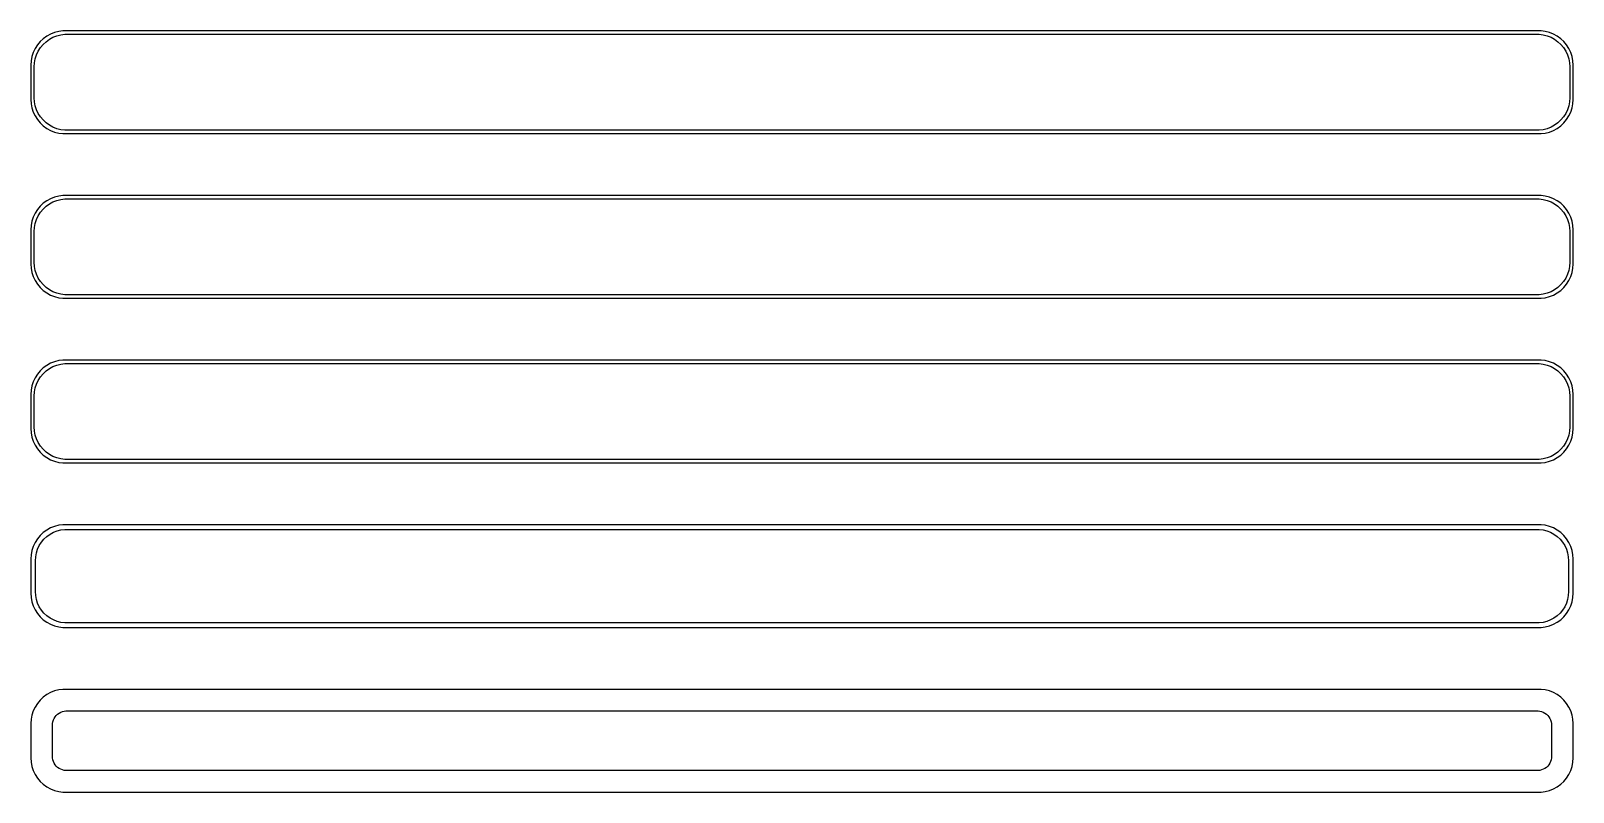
# Model space of a CAD drawing. Header units: metres. Extents: x -112 to 112, y 113 to 223.
import ezdxf

# ---------------------------------------------------------------- set-up
doc = ezdxf.new("R2010")
doc.units = ezdxf.units.M

msp = doc.modelspace()

# ---------------------------------------------------------------- linework, layer by layer
for p, q in [((-109.629, 223.024), (-110.179, 222.722)), ((-109.045, 223.255), (-109.629, 223.024)), ((-109.272, 222.548), (-108.718, 222.768)), ((-108.437, 223.411), (-109.045, 223.255)), ((-108.718, 222.768), (-108.14, 222.916)), ((-107.814, 223.49), (-108.437, 223.411)), ((-108.14, 222.916), (-107.548, 222.991)), ((107.814, 223.49), (-107.814, 223.49)), ((-107.548, 222.991), (107.548, 222.991)), ((107.548, 222.991), (108.14, 222.916)), ((108.437, 223.411), (107.814, 223.49)), ((108.14, 222.916), (108.718, 222.768)), ((109.045, 223.255), (108.437, 223.411)), ((108.718, 222.768), (109.272, 222.548)), ((109.629, 223.024), (109.045, 223.255)), ((110.179, 222.722), (109.629, 223.024)), ((-111.882, 220.909), (-112.149, 220.341)), ((-111.545, 221.439), (-111.882, 220.909)), ((-111.666, 219.999), (-111.412, 220.538)), ((-111.145, 221.923), (-111.545, 221.439)), ((-111.412, 220.538), (-111.093, 221.042)), ((-110.687, 222.353), (-111.145, 221.923)), ((-111.093, 221.042), (-110.713, 221.502)), ((-110.713, 221.502), (-110.278, 221.91)), ((-110.179, 222.722), (-110.687, 222.353)), ((-110.278, 221.91), (-109.795, 222.261)), ((-109.795, 222.261), (-109.272, 222.548)), ((109.272, 222.548), (109.795, 222.261)), ((109.795, 222.261), (110.278, 221.91)), ((110.687, 222.353), (110.179, 222.722)), ((110.278, 221.91), (110.713, 221.502)), ((111.145, 221.923), (110.687, 222.353)), ((110.713, 221.502), (111.093, 221.042)), ((111.093, 221.042), (111.412, 220.538)), ((111.545, 221.439), (111.145, 221.923)), ((111.412, 220.538), (111.666, 219.999)), ((111.882, 220.909), (111.545, 221.439)), ((112.149, 220.341), (111.882, 220.909)), ((-112.461, 219.127), (-112.5, 218.5)), ((-112.5, 218.5), (-112.5, 213.5)), ((-112.343, 219.743), (-112.461, 219.127)), ((-112.149, 220.341), (-112.343, 219.743)), ((-112, 218.25), (-111.963, 218.845)), ((-112, 213.75), (-112, 218.25)), ((-111.963, 218.845), (-111.851, 219.431)), ((-111.851, 219.431), (-111.666, 219.999)), ((111.666, 219.999), (111.851, 219.431)), ((111.851, 219.431), (111.963, 218.845)), ((111.963, 218.845), (112, 218.25)), ((112, 218.25), (112, 213.75)), ((112.343, 219.743), (112.149, 220.341)), ((112.461, 219.127), (112.343, 219.743)), ((112.5, 218.5), (112.461, 219.127)), ((112.5, 213.5), (112.5, 218.5)), ((-111.963, 213.155), (-112, 213.75)), ((112, 213.75), (111.963, 213.155)), ((-112.5, 213.5), (-112.461, 212.873)), ((-112.461, 212.873), (-112.343, 212.257)), ((-112.343, 212.257), (-112.149, 211.659)), ((-112.149, 211.659), (-111.882, 211.091)), ((-111.851, 212.569), (-111.963, 213.155)), ((-111.666, 212.001), (-111.851, 212.569)), ((-111.412, 211.462), (-111.666, 212.001)), ((111.666, 212.001), (111.412, 211.462)), ((111.851, 212.569), (111.666, 212.001)), ((111.963, 213.155), (111.851, 212.569)), ((111.882, 211.091), (112.149, 211.659)), ((112.149, 211.659), (112.343, 212.257)), ((112.343, 212.257), (112.461, 212.873)), ((112.461, 212.873), (112.5, 213.5)), ((-111.882, 211.091), (-111.545, 210.561)), ((-111.545, 210.561), (-111.145, 210.077)), ((-111.093, 210.958), (-111.412, 211.462)), ((-111.145, 210.077), (-110.687, 209.647)), ((-110.713, 210.498), (-111.093, 210.958)), ((-110.278, 210.09), (-110.713, 210.498)), ((-110.687, 209.647), (-110.179, 209.278)), ((-109.795, 209.739), (-110.278, 210.09)), ((-110.179, 209.278), (-109.629, 208.976)), ((-109.272, 209.452), (-109.795, 209.739)), ((-108.718, 209.232), (-109.272, 209.452)), ((109.272, 209.452), (108.718, 209.232)), ((109.795, 209.739), (109.272, 209.452)), ((109.629, 208.976), (110.179, 209.278)), ((110.278, 210.09), (109.795, 209.739)), ((110.179, 209.278), (110.687, 209.647)), ((110.713, 210.498), (110.278, 210.09)), ((110.687, 209.647), (111.145, 210.077)), ((111.093, 210.958), (110.713, 210.498)), ((111.412, 211.462), (111.093, 210.958)), ((111.145, 210.077), (111.545, 210.561)), ((111.545, 210.561), (111.882, 211.091)), ((-109.629, 208.976), (-109.045, 208.745)), ((-109.045, 208.745), (-108.437, 208.589)), ((-108.14, 209.084), (-108.718, 209.232)), ((-108.437, 208.589), (-107.814, 208.51)), ((-107.548, 209.009), (-108.14, 209.084)), ((-107.814, 208.51), (107.814, 208.51)), ((107.548, 209.009), (-107.548, 209.009)), ((108.14, 209.084), (107.548, 209.009)), ((107.814, 208.51), (108.437, 208.589)), ((108.718, 209.232), (108.14, 209.084)), ((108.437, 208.589), (109.045, 208.745)), ((109.045, 208.745), (109.629, 208.976)), ((-110.687, 198.353), (-111.145, 197.923)), ((-110.179, 198.722), (-110.687, 198.353)), ((-110.278, 197.91), (-109.795, 198.261)), ((-109.629, 199.024), (-110.179, 198.722)), ((-109.795, 198.261), (-109.272, 198.548)), ((-109.045, 199.255), (-109.629, 199.024)), ((-109.272, 198.548), (-108.718, 198.768)), ((-108.437, 199.411), (-109.045, 199.255)), ((-108.718, 198.768), (-108.14, 198.916)), ((-107.814, 199.49), (-108.437, 199.411)), ((-108.14, 198.916), (-107.548, 198.991)), ((107.814, 199.49), (-107.814, 199.49)), ((-107.548, 198.991), (107.548, 198.991)), ((107.548, 198.991), (108.14, 198.916)), ((108.437, 199.411), (107.814, 199.49)), ((108.14, 198.916), (108.718, 198.768)), ((109.045, 199.255), (108.437, 199.411)), ((108.718, 198.768), (109.272, 198.548)), ((109.629, 199.024), (109.045, 199.255)), ((109.272, 198.548), (109.795, 198.261)), ((110.179, 198.722), (109.629, 199.024)), ((109.795, 198.261), (110.278, 197.91)), ((110.687, 198.353), (110.179, 198.722)), ((111.145, 197.923), (110.687, 198.353)), ((-112.149, 196.341), (-112.343, 195.743)), ((-111.882, 196.909), (-112.149, 196.341)), ((-111.545, 197.439), (-111.882, 196.909)), ((-111.851, 195.431), (-111.666, 195.999)), ((-111.666, 195.999), (-111.412, 196.538)), ((-111.145, 197.923), (-111.545, 197.439)), ((-111.412, 196.538), (-111.093, 197.042)), ((-111.093, 197.042), (-110.713, 197.502)), ((-110.713, 197.502), (-110.278, 197.91)), ((110.278, 197.91), (110.713, 197.502)), ((110.713, 197.502), (111.093, 197.042)), ((111.093, 197.042), (111.412, 196.538)), ((111.545, 197.439), (111.145, 197.923)), ((111.412, 196.538), (111.666, 195.999)), ((111.882, 196.909), (111.545, 197.439)), ((111.666, 195.999), (111.851, 195.431)), ((112.149, 196.341), (111.882, 196.909)), ((112.343, 195.743), (112.149, 196.341)), ((-112.461, 195.127), (-112.5, 194.5)), ((-112.5, 194.5), (-112.5, 189.5)), ((-112.343, 195.743), (-112.461, 195.127)), ((-112, 194.25), (-111.963, 194.845)), ((-112, 189.75), (-112, 194.25)), ((-111.963, 194.845), (-111.851, 195.431)), ((111.851, 195.431), (111.963, 194.845)), ((111.963, 194.845), (112, 194.25)), ((112, 194.25), (112, 189.75)), ((112.461, 195.127), (112.343, 195.743)), ((112.5, 194.5), (112.461, 195.127)), ((112.5, 189.5), (112.5, 194.5)), ((-112.5, 189.5), (-112.461, 188.873)), ((-111.963, 189.155), (-112, 189.75)), ((-111.851, 188.569), (-111.963, 189.155)), ((111.963, 189.155), (111.851, 188.569)), ((112, 189.75), (111.963, 189.155)), ((112.461, 188.873), (112.5, 189.5)), ((-112.461, 188.873), (-112.343, 188.257)), ((-112.343, 188.257), (-112.149, 187.659)), ((-112.149, 187.659), (-111.882, 187.091)), ((-111.882, 187.091), (-111.545, 186.561)), ((-111.666, 188.001), (-111.851, 188.569)), ((-111.412, 187.462), (-111.666, 188.001)), ((-111.093, 186.958), (-111.412, 187.462)), ((-110.713, 186.498), (-111.093, 186.958)), ((111.093, 186.958), (110.713, 186.498)), ((111.412, 187.462), (111.093, 186.958)), ((111.666, 188.001), (111.412, 187.462)), ((111.545, 186.561), (111.882, 187.091)), ((111.851, 188.569), (111.666, 188.001)), ((111.882, 187.091), (112.149, 187.659)), ((112.149, 187.659), (112.343, 188.257)), ((112.343, 188.257), (112.461, 188.873)), ((-111.545, 186.561), (-111.145, 186.077)), ((-111.145, 186.077), (-110.687, 185.647)), ((-110.278, 186.09), (-110.713, 186.498)), ((-110.687, 185.647), (-110.179, 185.278)), ((-109.795, 185.739), (-110.278, 186.09)), ((-110.179, 185.278), (-109.629, 184.976)), ((-109.272, 185.452), (-109.795, 185.739)), ((-109.629, 184.976), (-109.045, 184.745)), ((-108.718, 185.232), (-109.272, 185.452)), ((-109.045, 184.745), (-108.437, 184.589)), ((-108.14, 185.084), (-108.718, 185.232)), ((-108.437, 184.589), (-107.814, 184.51)), ((-107.548, 185.009), (-108.14, 185.084)), ((-107.814, 184.51), (107.814, 184.51)), ((107.548, 185.009), (-107.548, 185.009)), ((108.14, 185.084), (107.548, 185.009)), ((107.814, 184.51), (108.437, 184.589)), ((108.718, 185.232), (108.14, 185.084)), ((108.437, 184.589), (109.045, 184.745)), ((109.272, 185.452), (108.718, 185.232)), ((109.045, 184.745), (109.629, 184.976)), ((109.795, 185.739), (109.272, 185.452)), ((109.629, 184.976), (110.179, 185.278)), ((110.278, 186.09), (109.795, 185.739)), ((110.179, 185.278), (110.687, 185.647)), ((110.713, 186.498), (110.278, 186.09)), ((110.687, 185.647), (111.145, 186.077)), ((111.145, 186.077), (111.545, 186.561)), ((-111.545, 173.439), (-111.882, 172.909)), ((-111.145, 173.923), (-111.545, 173.439)), ((-110.687, 174.353), (-111.145, 173.923)), ((-111.093, 173.042), (-110.713, 173.502)), ((-110.713, 173.502), (-110.278, 173.91)), ((-110.179, 174.722), (-110.687, 174.353)), ((-110.278, 173.91), (-109.795, 174.261)), ((-109.629, 175.024), (-110.179, 174.722)), ((-109.795, 174.261), (-109.272, 174.548)), ((-109.045, 175.255), (-109.629, 175.024)), ((-109.272, 174.548), (-108.718, 174.768)), ((-108.437, 175.411), (-109.045, 175.255)), ((-108.718, 174.768), (-108.14, 174.916)), ((-107.814, 175.49), (-108.437, 175.411)), ((-108.14, 174.916), (-107.548, 174.991)), ((107.814, 175.49), (-107.814, 175.49)), ((-107.548, 174.991), (107.548, 174.991)), ((107.548, 174.991), (108.14, 174.916)), ((108.437, 175.411), (107.814, 175.49)), ((108.14, 174.916), (108.718, 174.768)), ((109.045, 175.255), (108.437, 175.411)), ((108.718, 174.768), (109.272, 174.548)), ((109.629, 175.024), (109.045, 175.255)), ((109.272, 174.548), (109.795, 174.261)), ((110.179, 174.722), (109.629, 175.024)), ((109.795, 174.261), (110.278, 173.91)), ((110.687, 174.353), (110.179, 174.722)), ((110.278, 173.91), (110.713, 173.502)), ((111.145, 173.923), (110.687, 174.353)), ((110.713, 173.502), (111.093, 173.042)), ((111.545, 173.439), (111.145, 173.923)), ((111.882, 172.909), (111.545, 173.439)), ((-112.461, 171.127), (-112.5, 170.5)), ((-112.343, 171.743), (-112.461, 171.127)), ((-112.149, 172.341), (-112.343, 171.743)), ((-111.882, 172.909), (-112.149, 172.341)), ((-111.963, 170.845), (-111.851, 171.431)), ((-111.851, 171.431), (-111.666, 171.999)), ((-111.666, 171.999), (-111.412, 172.538)), ((-111.412, 172.538), (-111.093, 173.042)), ((111.093, 173.042), (111.412, 172.538)), ((111.412, 172.538), (111.666, 171.999)), ((111.666, 171.999), (111.851, 171.431)), ((111.851, 171.431), (111.963, 170.845)), ((112.149, 172.341), (111.882, 172.909)), ((112.343, 171.743), (112.149, 172.341)), ((112.461, 171.127), (112.343, 171.743)), ((112.5, 170.5), (112.461, 171.127)), ((-112.5, 170.5), (-112.5, 165.5)), ((-112, 170.25), (-111.963, 170.845)), ((-112, 165.75), (-112, 170.25)), ((111.963, 170.845), (112, 170.25)), ((112, 170.25), (112, 165.75)), ((112.5, 165.5), (112.5, 170.5)), ((-112.5, 165.5), (-112.461, 164.873)), ((-112.461, 164.873), (-112.343, 164.257)), ((-112.343, 164.257), (-112.149, 163.659)), ((-111.963, 165.155), (-112, 165.75)), ((-111.851, 164.569), (-111.963, 165.155)), ((-111.666, 164.001), (-111.851, 164.569)), ((111.851, 164.569), (111.666, 164.001)), ((111.963, 165.155), (111.851, 164.569)), ((112, 165.75), (111.963, 165.155)), ((112.149, 163.659), (112.343, 164.257)), ((112.343, 164.257), (112.461, 164.873)), ((112.461, 164.873), (112.5, 165.5)), ((-112.149, 163.659), (-111.882, 163.091)), ((-111.882, 163.091), (-111.545, 162.561)), ((-111.412, 163.462), (-111.666, 164.001)), ((-111.545, 162.561), (-111.145, 162.077)), ((-111.093, 162.958), (-111.412, 163.462)), ((-111.145, 162.077), (-110.687, 161.647)), ((-110.713, 162.498), (-111.093, 162.958)), ((-110.278, 162.09), (-110.713, 162.498)), ((-109.795, 161.739), (-110.278, 162.09)), ((110.278, 162.09), (109.795, 161.739)), ((110.713, 162.498), (110.278, 162.09)), ((110.687, 161.647), (111.145, 162.077)), ((111.093, 162.958), (110.713, 162.498)), ((111.412, 163.462), (111.093, 162.958)), ((111.145, 162.077), (111.545, 162.561)), ((111.666, 164.001), (111.412, 163.462)), ((111.545, 162.561), (111.882, 163.091)), ((111.882, 163.091), (112.149, 163.659)), ((-110.687, 161.647), (-110.179, 161.278)), ((-110.179, 161.278), (-109.629, 160.976)), ((-109.272, 161.452), (-109.795, 161.739)), ((-109.629, 160.976), (-109.045, 160.745)), ((-108.718, 161.232), (-109.272, 161.452)), ((-109.045, 160.745), (-108.437, 160.589)), ((-108.14, 161.084), (-108.718, 161.232)), ((-108.437, 160.589), (-107.814, 160.51)), ((-107.548, 161.009), (-108.14, 161.084)), ((-107.814, 160.51), (107.814, 160.51)), ((107.548, 161.009), (-107.548, 161.009)), ((108.14, 161.084), (107.548, 161.009)), ((107.814, 160.51), (108.437, 160.589)), ((108.718, 161.232), (108.14, 161.084)), ((108.437, 160.589), (109.045, 160.745)), ((109.272, 161.452), (108.718, 161.232)), ((109.045, 160.745), (109.629, 160.976)), ((109.795, 161.739), (109.272, 161.452)), ((109.629, 160.976), (110.179, 161.278)), ((110.179, 161.278), (110.687, 161.647)), ((-109.629, 151.024), (-110.179, 150.722)), ((-109.045, 151.255), (-109.629, 151.024)), ((-108.437, 151.411), (-109.045, 151.255)), ((-107.814, 151.49), (-108.437, 151.411)), ((-108.108, 150.747), (-107.537, 150.819)), ((107.814, 151.49), (-107.814, 151.49)), ((-107.537, 150.819), (107.537, 150.819)), ((107.537, 150.819), (108.108, 150.747)), ((108.437, 151.411), (107.814, 151.49)), ((109.045, 151.255), (108.437, 151.411)), ((109.629, 151.024), (109.045, 151.255)), ((110.179, 150.722), (109.629, 151.024)), ((-111.882, 148.909), (-112.149, 148.341)), ((-111.545, 149.439), (-111.882, 148.909)), ((-111.145, 149.923), (-111.545, 149.439)), ((-111.262, 148.456), (-110.954, 148.941)), ((-110.687, 150.353), (-111.145, 149.923)), ((-110.954, 148.941), (-110.588, 149.384)), ((-110.179, 150.722), (-110.687, 150.353)), ((-110.588, 149.384), (-110.168, 149.778)), ((-110.168, 149.778), (-109.703, 150.116)), ((-109.703, 150.116), (-109.199, 150.393)), ((-109.199, 150.393), (-108.665, 150.604)), ((-108.665, 150.604), (-108.108, 150.747)), ((108.108, 150.747), (108.665, 150.604)), ((108.665, 150.604), (109.199, 150.393)), ((109.199, 150.393), (109.703, 150.116)), ((109.703, 150.116), (110.168, 149.778)), ((110.168, 149.778), (110.588, 149.384)), ((110.687, 150.353), (110.179, 150.722)), ((110.588, 149.384), (110.954, 148.941)), ((111.145, 149.923), (110.687, 150.353)), ((110.954, 148.941), (111.262, 148.456)), ((111.545, 149.439), (111.145, 149.923)), ((111.882, 148.909), (111.545, 149.439)), ((112.149, 148.341), (111.882, 148.909)), ((-112.461, 147.127), (-112.5, 146.5)), ((-112.5, 146.5), (-112.5, 141.5)), ((-112.343, 147.743), (-112.461, 147.127)), ((-112.149, 148.341), (-112.343, 147.743)), ((-111.828, 146.25), (-111.792, 146.824)), ((-111.828, 141.75), (-111.828, 146.25)), ((-111.792, 146.824), (-111.685, 147.389)), ((-111.685, 147.389), (-111.507, 147.935)), ((-111.507, 147.935), (-111.262, 148.456)), ((111.262, 148.456), (111.507, 147.935)), ((111.507, 147.935), (111.685, 147.389)), ((111.685, 147.389), (111.792, 146.824)), ((111.792, 146.824), (111.828, 146.25)), ((111.828, 146.25), (111.828, 141.75)), ((112.343, 147.743), (112.149, 148.341)), ((112.461, 147.127), (112.343, 147.743)), ((112.5, 146.5), (112.461, 147.127)), ((112.5, 141.5), (112.5, 146.5)), ((-111.792, 141.176), (-111.828, 141.75)), ((111.828, 141.75), (111.792, 141.176)), ((-112.5, 141.5), (-112.461, 140.873)), ((-112.461, 140.873), (-112.343, 140.257)), ((-112.343, 140.257), (-112.149, 139.659)), ((-112.149, 139.659), (-111.882, 139.091)), ((-111.685, 140.611), (-111.792, 141.176)), ((-111.507, 140.065), (-111.685, 140.611)), ((-111.262, 139.544), (-111.507, 140.065)), ((-110.954, 139.059), (-111.262, 139.544)), ((111.262, 139.544), (110.954, 139.059)), ((111.507, 140.065), (111.262, 139.544)), ((111.685, 140.611), (111.507, 140.065)), ((111.792, 141.176), (111.685, 140.611)), ((111.882, 139.091), (112.149, 139.659)), ((112.149, 139.659), (112.343, 140.257)), ((112.343, 140.257), (112.461, 140.873)), ((112.461, 140.873), (112.5, 141.5)), ((-111.882, 139.091), (-111.545, 138.561)), ((-111.545, 138.561), (-111.145, 138.077)), ((-111.145, 138.077), (-110.687, 137.647)), ((-110.588, 138.616), (-110.954, 139.059)), ((-110.687, 137.647), (-110.179, 137.278)), ((-110.168, 138.222), (-110.588, 138.616)), ((-110.179, 137.278), (-109.629, 136.976)), ((-109.703, 137.884), (-110.168, 138.222)), ((-109.199, 137.607), (-109.703, 137.884)), ((-108.665, 137.396), (-109.199, 137.607)), ((-108.108, 137.253), (-108.665, 137.396)), ((-107.537, 137.181), (-108.108, 137.253)), ((108.108, 137.253), (107.537, 137.181)), ((108.665, 137.396), (108.108, 137.253)), ((109.199, 137.607), (108.665, 137.396)), ((109.703, 137.884), (109.199, 137.607)), ((109.629, 136.976), (110.179, 137.278)), ((110.168, 138.222), (109.703, 137.884)), ((110.588, 138.616), (110.168, 138.222)), ((110.179, 137.278), (110.687, 137.647)), ((110.954, 139.059), (110.588, 138.616)), ((110.687, 137.647), (111.145, 138.077)), ((111.145, 138.077), (111.545, 138.561)), ((111.545, 138.561), (111.882, 139.091)), ((-109.629, 136.976), (-109.045, 136.745)), ((-109.045, 136.745), (-108.437, 136.589)), ((-108.437, 136.589), (-107.814, 136.51)), ((-107.814, 136.51), (107.814, 136.51)), ((107.537, 137.181), (-107.537, 137.181)), ((107.814, 136.51), (108.437, 136.589)), ((108.437, 136.589), (109.045, 136.745)), ((109.045, 136.745), (109.629, 136.976)), ((-110.687, 126.353), (-111.145, 125.923)), ((-110.179, 126.722), (-110.687, 126.353)), ((-109.629, 127.024), (-110.179, 126.722)), ((-109.045, 127.255), (-109.629, 127.024)), ((-108.437, 127.411), (-109.045, 127.255)), ((-107.814, 127.49), (-108.437, 127.411)), ((107.814, 127.49), (-107.814, 127.49)), ((108.437, 127.411), (107.814, 127.49)), ((109.045, 127.255), (108.437, 127.411)), ((109.629, 127.024), (109.045, 127.255)), ((110.179, 126.722), (109.629, 127.024)), ((110.687, 126.353), (110.179, 126.722)), ((111.145, 125.923), (110.687, 126.353)), ((-112.149, 124.341), (-112.343, 123.743)), ((-111.882, 124.909), (-112.149, 124.341)), ((-111.545, 125.439), (-111.882, 124.909)), ((-111.145, 125.923), (-111.545, 125.439)), ((-108.788, 123.694), (-108.595, 123.875)), ((-108.595, 123.875), (-108.38, 124.031)), ((-108.38, 124.031), (-108.148, 124.159)), ((-108.148, 124.159), (-107.902, 124.256)), ((-107.902, 124.256), (-107.645, 124.322)), ((-107.645, 124.322), (-107.382, 124.355)), ((-107.382, 124.355), (107.382, 124.355)), ((107.382, 124.355), (107.645, 124.322)), ((107.645, 124.322), (107.902, 124.256)), ((107.902, 124.256), (108.148, 124.159)), ((108.148, 124.159), (108.38, 124.031)), ((108.38, 124.031), (108.595, 123.875)), ((108.595, 123.875), (108.788, 123.694)), ((111.545, 125.439), (111.145, 125.923)), ((111.882, 124.909), (111.545, 125.439)), ((112.149, 124.341), (111.882, 124.909)), ((112.343, 123.743), (112.149, 124.341)), ((-112.461, 123.127), (-112.5, 122.5)), ((-112.5, 122.5), (-112.5, 117.5)), ((-112.343, 123.743), (-112.461, 123.127)), ((-109.36, 122.25), (-109.343, 122.514)), ((-109.36, 117.75), (-109.36, 122.25)), ((-109.343, 122.514), (-109.293, 122.775)), ((-109.293, 122.775), (-109.211, 123.027)), ((-109.211, 123.027), (-109.099, 123.266)), ((-109.099, 123.266), (-108.957, 123.49)), ((-108.957, 123.49), (-108.788, 123.694)), ((108.788, 123.694), (108.957, 123.49)), ((108.957, 123.49), (109.099, 123.266)), ((109.099, 123.266), (109.211, 123.027)), ((109.211, 123.027), (109.293, 122.775)), ((109.293, 122.775), (109.343, 122.514)), ((109.343, 122.514), (109.36, 122.25)), ((109.36, 122.25), (109.36, 117.75)), ((112.461, 123.127), (112.343, 123.743)), ((112.5, 122.5), (112.461, 123.127)), ((112.5, 117.5), (112.5, 122.5)), ((-112.5, 117.5), (-112.461, 116.873)), ((-109.343, 117.486), (-109.36, 117.75)), ((-109.293, 117.225), (-109.343, 117.486)), ((-109.211, 116.973), (-109.293, 117.225)), ((109.293, 117.225), (109.211, 116.973)), ((109.343, 117.486), (109.293, 117.225)), ((109.36, 117.75), (109.343, 117.486)), ((112.461, 116.873), (112.5, 117.5)), ((-112.461, 116.873), (-112.343, 116.257)), ((-112.343, 116.257), (-112.149, 115.659)), ((-112.149, 115.659), (-111.882, 115.091)), ((-111.882, 115.091), (-111.545, 114.561)), ((-109.099, 116.734), (-109.211, 116.973)), ((-108.957, 116.51), (-109.099, 116.734)), ((-108.788, 116.306), (-108.957, 116.51)), ((-108.595, 116.125), (-108.788, 116.306)), ((-108.38, 115.969), (-108.595, 116.125)), ((-108.148, 115.841), (-108.38, 115.969)), ((-107.902, 115.744), (-108.148, 115.841)), ((-107.645, 115.678), (-107.902, 115.744)), ((-107.382, 115.645), (-107.645, 115.678)), ((107.382, 115.645), (-107.382, 115.645)), ((107.645, 115.678), (107.382, 115.645)), ((107.902, 115.744), (107.645, 115.678)), ((108.148, 115.841), (107.902, 115.744)), ((108.38, 115.969), (108.148, 115.841)), ((108.595, 116.125), (108.38, 115.969)), ((108.788, 116.306), (108.595, 116.125)), ((108.957, 116.51), (108.788, 116.306)), ((109.099, 116.734), (108.957, 116.51)), ((109.211, 116.973), (109.099, 116.734)), ((111.545, 114.561), (111.882, 115.091)), ((111.882, 115.091), (112.149, 115.659)), ((112.149, 115.659), (112.343, 116.257)), ((112.343, 116.257), (112.461, 116.873)), ((-111.545, 114.561), (-111.145, 114.077)), ((-111.145, 114.077), (-110.687, 113.647)), ((-110.687, 113.647), (-110.179, 113.278)), ((-110.179, 113.278), (-109.629, 112.976)), ((-109.629, 112.976), (-109.045, 112.745)), ((-109.045, 112.745), (-108.437, 112.589)), ((-108.437, 112.589), (-107.814, 112.51)), ((-107.814, 112.51), (107.814, 112.51)), ((107.814, 112.51), (108.437, 112.589)), ((108.437, 112.589), (109.045, 112.745)), ((109.045, 112.745), (109.629, 112.976)), ((109.629, 112.976), (110.179, 113.278)), ((110.179, 113.278), (110.687, 113.647)), ((110.687, 113.647), (111.145, 114.077)), ((111.145, 114.077), (111.545, 114.561))]:
    msp.add_line(p, q)

doc.saveas('drawing.dxf')
